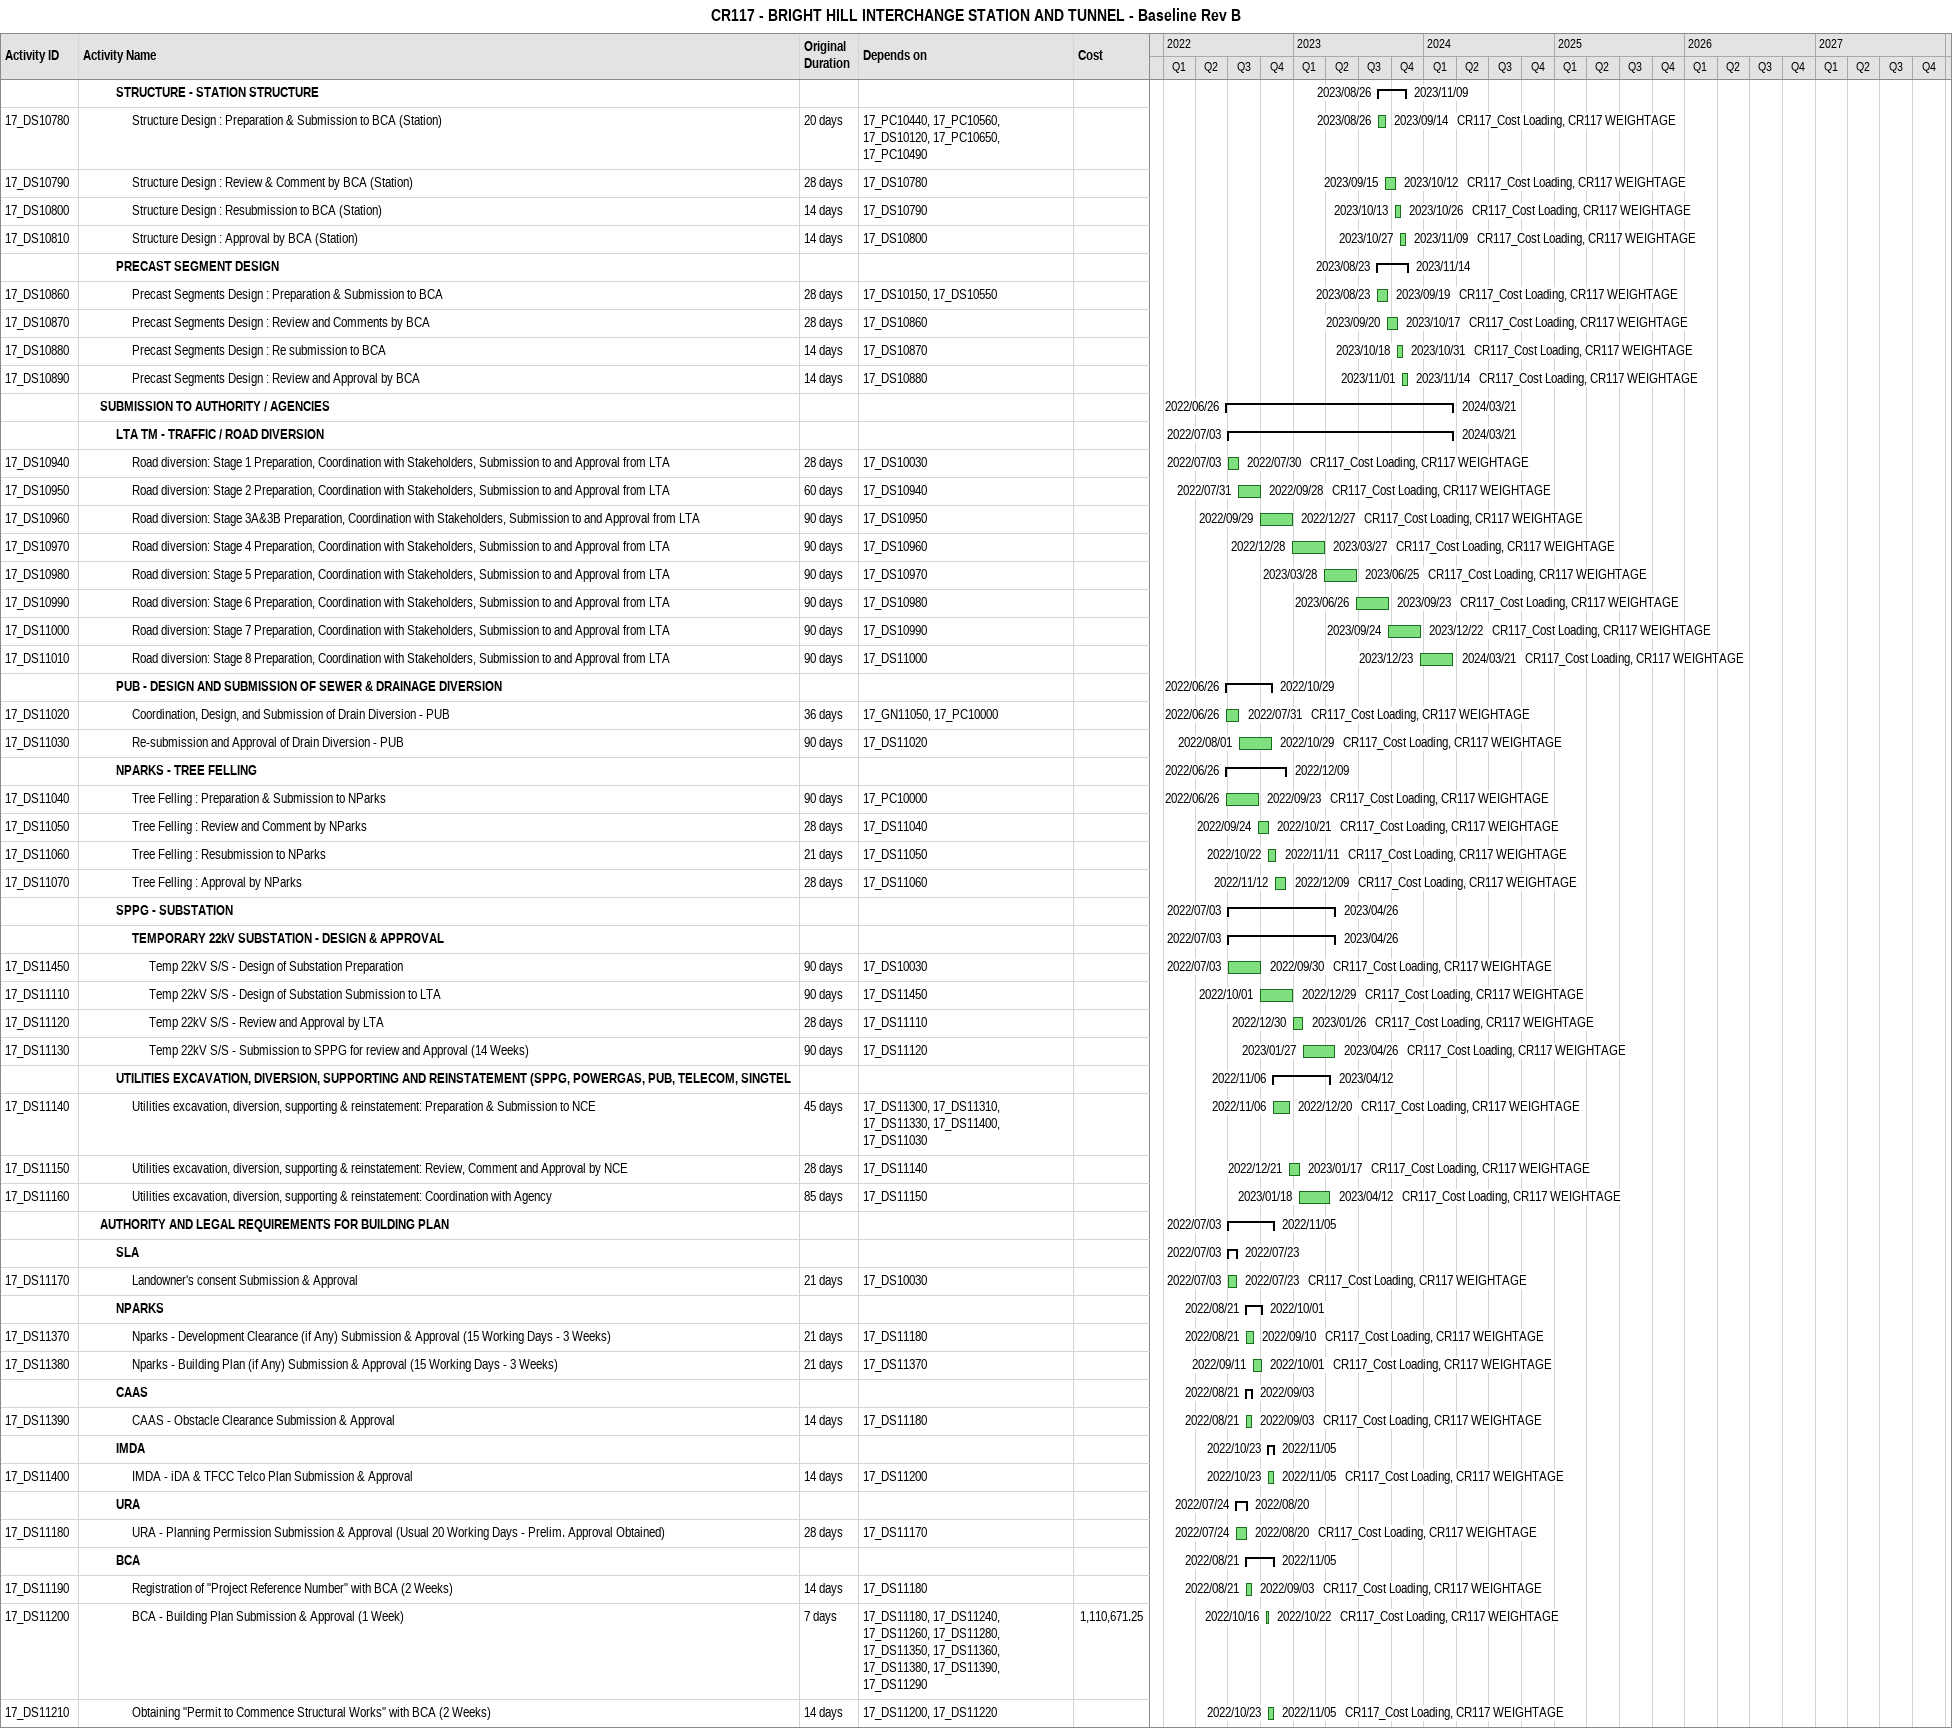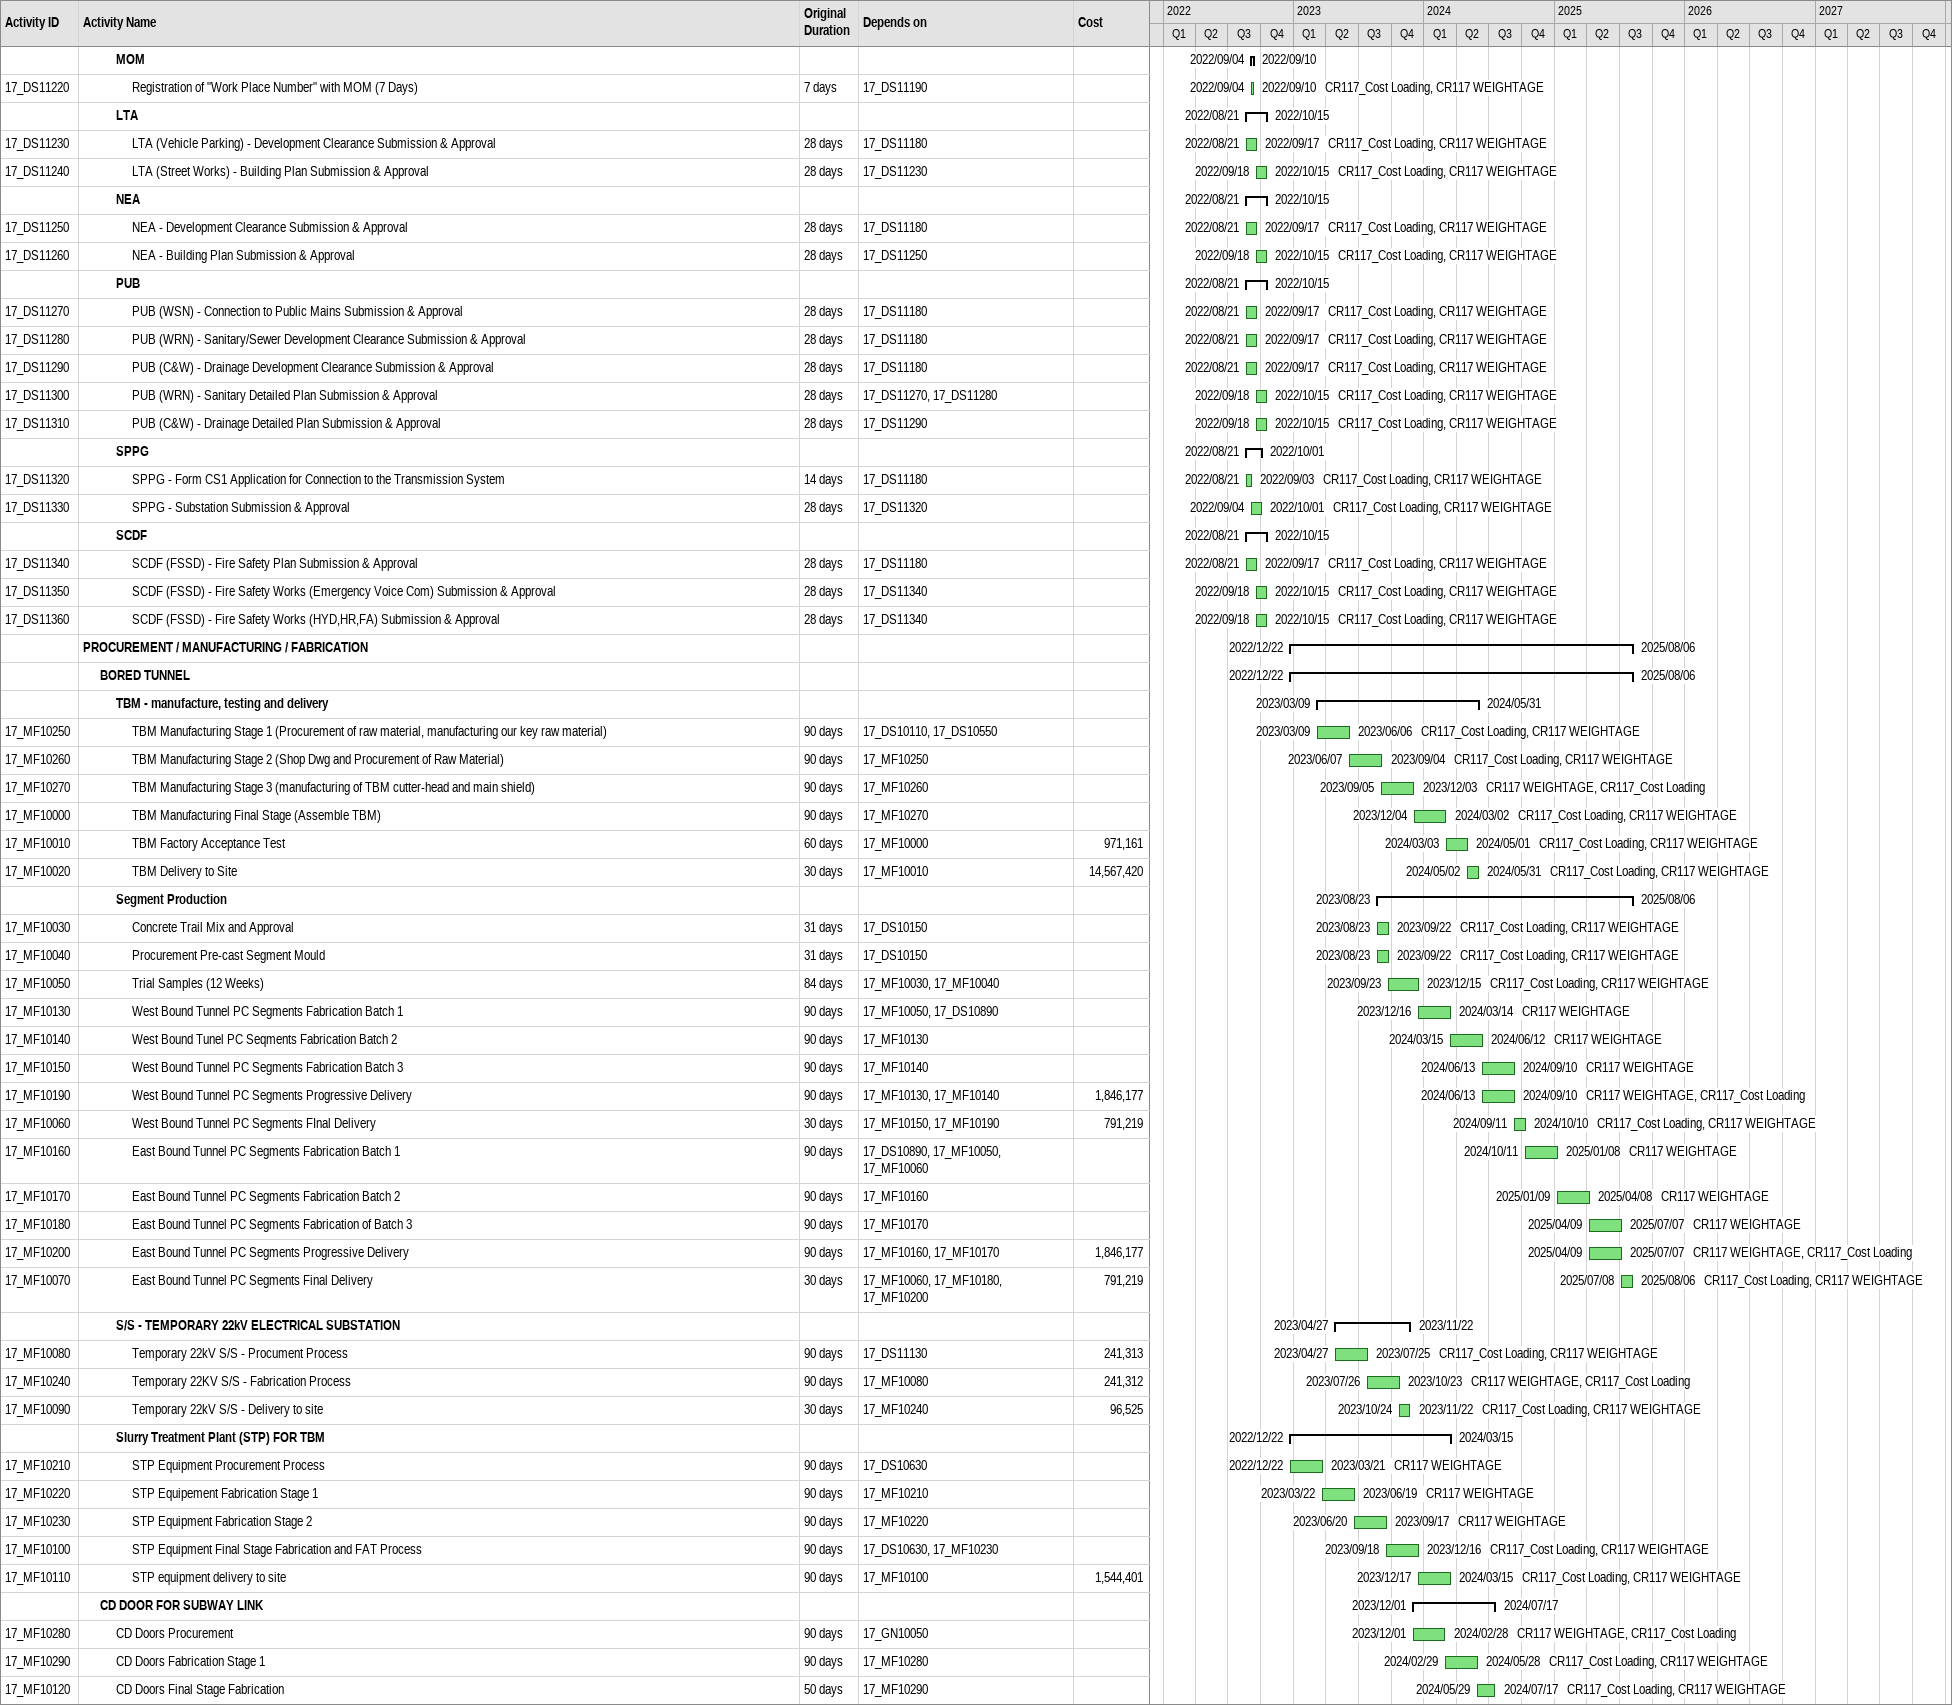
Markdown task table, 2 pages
CR117 - BRIGHT HILL INTERCHANGE STATION AND TUNNEL - Baseline Rev B

| ID | Level | Task | Original duration | Start | Finish | Predecessors | Resources | Cost |
|---|---|---|---|---|---|---|---|---|
|  | 3 | **STRUCTURE - STATION STRUCTURE** |  | 2023-08-26 | 2023-11-09 |  |  |  |
| 17_DS10780 | 4 | Structure Design : Preparation & Submission to BCA (Station) | 20d | 2023-08-26 | 2023-09-14 | 17_PC10440, 17_PC10560, 17_DS10120, 17_PC10650, 17_PC10490 | CR117_Cost Loading, CR117 WEIGHTAGE |  |
| 17_DS10790 | 4 | Structure Design : Review & Comment by BCA (Station) | 28d | 2023-09-15 | 2023-10-12 | 17_DS10780 | CR117_Cost Loading, CR117 WEIGHTAGE |  |
| 17_DS10800 | 4 | Structure Design : Resubmission to BCA (Station) | 14d | 2023-10-13 | 2023-10-26 | 17_DS10790 | CR117_Cost Loading, CR117 WEIGHTAGE |  |
| 17_DS10810 | 4 | Structure Design : Approval by BCA (Station) | 14d | 2023-10-27 | 2023-11-09 | 17_DS10800 | CR117_Cost Loading, CR117 WEIGHTAGE |  |
|  | 3 | **PRECAST SEGMENT DESIGN** |  | 2023-08-23 | 2023-11-14 |  |  |  |
| 17_DS10860 | 4 | Precast Segments Design : Preparation & Submission to BCA | 28d | 2023-08-23 | 2023-09-19 | 17_DS10150, 17_DS10550 | CR117_Cost Loading, CR117 WEIGHTAGE |  |
| 17_DS10870 | 4 | Precast Segments Design : Review and Comments by BCA | 28d | 2023-09-20 | 2023-10-17 | 17_DS10860 | CR117_Cost Loading, CR117 WEIGHTAGE |  |
| 17_DS10880 | 4 | Precast Segments Design : Re submission to BCA | 14d | 2023-10-18 | 2023-10-31 | 17_DS10870 | CR117_Cost Loading, CR117 WEIGHTAGE |  |
| 17_DS10890 | 4 | Precast Segments Design : Review and Approval by BCA | 14d | 2023-11-01 | 2023-11-14 | 17_DS10880 | CR117_Cost Loading, CR117 WEIGHTAGE |  |
|  | 2 | **SUBMISSION TO AUTHORITY / AGENCIES** |  | 2022-06-26 | 2024-03-21 |  |  |  |
|  | 3 | **LTA TM - TRAFFIC / ROAD DIVERSION** |  | 2022-07-03 | 2024-03-21 |  |  |  |
| 17_DS10940 | 4 | Road diversion: Stage 1 Preparation, Coordination with Stakeholders, Submission to and Approval from LTA | 28d | 2022-07-03 | 2022-07-30 | 17_DS10030 | CR117_Cost Loading, CR117 WEIGHTAGE |  |
| 17_DS10950 | 4 | Road diversion: Stage 2 Preparation, Coordination with Stakeholders, Submission to and Approval from LTA | 60d | 2022-07-31 | 2022-09-28 | 17_DS10940 | CR117_Cost Loading, CR117 WEIGHTAGE |  |
| 17_DS10960 | 4 | Road diversion: Stage 3A&3B Preparation, Coordination with Stakeholders, Submission to and Approval from LTA | 90d | 2022-09-29 | 2022-12-27 | 17_DS10950 | CR117_Cost Loading, CR117 WEIGHTAGE |  |
| 17_DS10970 | 4 | Road diversion: Stage 4 Preparation, Coordination with Stakeholders, Submission to and Approval from LTA | 90d | 2022-12-28 | 2023-03-27 | 17_DS10960 | CR117_Cost Loading, CR117 WEIGHTAGE |  |
| 17_DS10980 | 4 | Road diversion: Stage 5 Preparation, Coordination with Stakeholders, Submission to and Approval from LTA | 90d | 2023-03-28 | 2023-06-25 | 17_DS10970 | CR117_Cost Loading, CR117 WEIGHTAGE |  |
| 17_DS10990 | 4 | Road diversion: Stage 6 Preparation, Coordination with Stakeholders, Submission to and Approval from LTA | 90d | 2023-06-26 | 2023-09-23 | 17_DS10980 | CR117_Cost Loading, CR117 WEIGHTAGE |  |
| 17_DS11000 | 4 | Road diversion: Stage 7 Preparation, Coordination with Stakeholders, Submission to and Approval from LTA | 90d | 2023-09-24 | 2023-12-22 | 17_DS10990 | CR117_Cost Loading, CR117 WEIGHTAGE |  |
| 17_DS11010 | 4 | Road diversion: Stage 8 Preparation, Coordination with Stakeholders, Submission to and Approval from LTA | 90d | 2023-12-23 | 2024-03-21 | 17_DS11000 | CR117_Cost Loading, CR117 WEIGHTAGE |  |
|  | 3 | **PUB - DESIGN AND SUBMISSION OF SEWER & DRAINAGE DIVERSION** |  | 2022-06-26 | 2022-10-29 |  |  |  |
| 17_DS11020 | 4 | Coordination, Design, and Submission of Drain Diversion - PUB | 36d | 2022-06-26 | 2022-07-31 | 17_GN11050, 17_PC10000 | CR117_Cost Loading, CR117 WEIGHTAGE |  |
| 17_DS11030 | 4 | Re-submission and Approval of Drain Diversion - PUB | 90d | 2022-08-01 | 2022-10-29 | 17_DS11020 | CR117_Cost Loading, CR117 WEIGHTAGE |  |
|  | 3 | **NPARKS - TREE FELLING** |  | 2022-06-26 | 2022-12-09 |  |  |  |
| 17_DS11040 | 4 | Tree Felling : Preparation & Submission to NParks | 90d | 2022-06-26 | 2022-09-23 | 17_PC10000 | CR117_Cost Loading, CR117 WEIGHTAGE |  |
| 17_DS11050 | 4 | Tree Felling : Review and Comment by NParks | 28d | 2022-09-24 | 2022-10-21 | 17_DS11040 | CR117_Cost Loading, CR117 WEIGHTAGE |  |
| 17_DS11060 | 4 | Tree Felling : Resubmission to NParks | 21d | 2022-10-22 | 2022-11-11 | 17_DS11050 | CR117_Cost Loading, CR117 WEIGHTAGE |  |
| 17_DS11070 | 4 | Tree Felling : Approval by NParks | 28d | 2022-11-12 | 2022-12-09 | 17_DS11060 | CR117_Cost Loading, CR117 WEIGHTAGE |  |
|  | 3 | **SPPG - SUBSTATION** |  | 2022-07-03 | 2023-04-26 |  |  |  |
|  | 4 | **TEMPORARY 22kV SUBSTATION - DESIGN & APPROVAL** |  | 2022-07-03 | 2023-04-26 |  |  |  |
| 17_DS11450 | 5 | Temp 22kV S/S - Design of Substation Preparation | 90d | 2022-07-03 | 2022-09-30 | 17_DS10030 | CR117_Cost Loading, CR117 WEIGHTAGE |  |
| 17_DS11110 | 5 | Temp 22kV S/S - Design of Substation Submission to LTA | 90d | 2022-10-01 | 2022-12-29 | 17_DS11450 | CR117_Cost Loading, CR117 WEIGHTAGE |  |
| 17_DS11120 | 5 | Temp 22kV S/S - Review and Approval by LTA | 28d | 2022-12-30 | 2023-01-26 | 17_DS11110 | CR117_Cost Loading, CR117 WEIGHTAGE |  |
| 17_DS11130 | 5 | Temp 22kV S/S - Submission to SPPG for review and Approval (14 Weeks) | 90d | 2023-01-27 | 2023-04-26 | 17_DS11120 | CR117_Cost Loading, CR117 WEIGHTAGE |  |
|  | 3 | **UTILITIES EXCAVATION, DIVERSION, SUPPORTING AND REINSTATEMENT (SPPG, POWERGAS, PUB, TELECOM, SINGTEL** |  | 2022-11-06 | 2023-04-12 |  |  |  |
| 17_DS11140 | 4 | Utilities excavation, diversion, supporting & reinstatement: Preparation & Submission to NCE | 45d | 2022-11-06 | 2022-12-20 | 17_DS11300, 17_DS11310, 17_DS11330, 17_DS11400, 17_DS11030 | CR117_Cost Loading, CR117 WEIGHTAGE |  |
| 17_DS11150 | 4 | Utilities excavation, diversion, supporting & reinstatement: Review, Comment and Approval by NCE | 28d | 2022-12-21 | 2023-01-17 | 17_DS11140 | CR117_Cost Loading, CR117 WEIGHTAGE |  |
| 17_DS11160 | 4 | Utilities excavation, diversion, supporting & reinstatement: Coordination with Agency | 85d | 2023-01-18 | 2023-04-12 | 17_DS11150 | CR117_Cost Loading, CR117 WEIGHTAGE |  |
|  | 2 | **AUTHORITY AND LEGAL REQUIREMENTS FOR BUILDING PLAN** |  | 2022-07-03 | 2022-11-05 |  |  |  |
|  | 3 | **SLA** |  | 2022-07-03 | 2022-07-23 |  |  |  |
| 17_DS11170 | 4 | Landowner's consent Submission & Approval | 21d | 2022-07-03 | 2022-07-23 | 17_DS10030 | CR117_Cost Loading, CR117 WEIGHTAGE |  |
|  | 3 | **NPARKS** |  | 2022-08-21 | 2022-10-01 |  |  |  |
| 17_DS11370 | 4 | Nparks - Development Clearance (if Any) Submission & Approval (15 Working Days - 3 Weeks) | 21d | 2022-08-21 | 2022-09-10 | 17_DS11180 | CR117_Cost Loading, CR117 WEIGHTAGE |  |
| 17_DS11380 | 4 | Nparks - Building Plan (if Any) Submission & Approval (15 Working Days - 3 Weeks) | 21d | 2022-09-11 | 2022-10-01 | 17_DS11370 | CR117_Cost Loading, CR117 WEIGHTAGE |  |
|  | 3 | **CAAS** |  | 2022-08-21 | 2022-09-03 |  |  |  |
| 17_DS11390 | 4 | CAAS - Obstacle Clearance Submission & Approval | 14d | 2022-08-21 | 2022-09-03 | 17_DS11180 | CR117_Cost Loading, CR117 WEIGHTAGE |  |
|  | 3 | **IMDA** |  | 2022-10-23 | 2022-11-05 |  |  |  |
| 17_DS11400 | 4 | IMDA - iDA & TFCC Telco Plan Submission & Approval | 14d | 2022-10-23 | 2022-11-05 | 17_DS11200 | CR117_Cost Loading, CR117 WEIGHTAGE |  |
|  | 3 | **URA** |  | 2022-07-24 | 2022-08-20 |  |  |  |
| 17_DS11180 | 4 | URA - Planning Permission Submission & Approval (Usual 20 Working Days - Prelim. Approval Obtained) | 28d | 2022-07-24 | 2022-08-20 | 17_DS11170 | CR117_Cost Loading, CR117 WEIGHTAGE |  |
|  | 3 | **BCA** |  | 2022-08-21 | 2022-11-05 |  |  |  |
| 17_DS11190 | 4 | Registration of "Project Reference Number" with BCA (2 Weeks) | 14d | 2022-08-21 | 2022-09-03 | 17_DS11180 | CR117_Cost Loading, CR117 WEIGHTAGE |  |
| 17_DS11200 | 4 | BCA - Building Plan Submission & Approval (1 Week) | 7d | 2022-10-16 | 2022-10-22 | 17_DS11180, 17_DS11240, 17_DS11260, 17_DS11280, 17_DS11350, 17_DS11360, 17_DS11380, 17_DS11390, 17_DS11290 | CR117_Cost Loading, CR117 WEIGHTAGE | 1110671.25 |
| 17_DS11210 | 4 | Obtaining "Permit to Commence Structural Works" with BCA (2 Weeks) | 14d | 2022-10-23 | 2022-11-05 | 17_DS11200, 17_DS11220 | CR117_Cost Loading, CR117 WEIGHTAGE |  |
|  | 3 | **MOM** |  | 2022-09-04 | 2022-09-10 |  |  |  |
| 17_DS11220 | 4 | Registration of "Work Place Number" with MOM (7 Days) | 7d | 2022-09-04 | 2022-09-10 | 17_DS11190 | CR117_Cost Loading, CR117 WEIGHTAGE |  |
|  | 3 | **LTA** |  | 2022-08-21 | 2022-10-15 |  |  |  |
| 17_DS11230 | 4 | LTA (Vehicle Parking) - Development Clearance Submission & Approval | 28d | 2022-08-21 | 2022-09-17 | 17_DS11180 | CR117_Cost Loading, CR117 WEIGHTAGE |  |
| 17_DS11240 | 4 | LTA (Street Works) - Building Plan Submission & Approval | 28d | 2022-09-18 | 2022-10-15 | 17_DS11230 | CR117_Cost Loading, CR117 WEIGHTAGE |  |
|  | 3 | **NEA** |  | 2022-08-21 | 2022-10-15 |  |  |  |
| 17_DS11250 | 4 | NEA - Development Clearance Submission & Approval | 28d | 2022-08-21 | 2022-09-17 | 17_DS11180 | CR117_Cost Loading, CR117 WEIGHTAGE |  |
| 17_DS11260 | 4 | NEA - Building Plan Submission & Approval | 28d | 2022-09-18 | 2022-10-15 | 17_DS11250 | CR117_Cost Loading, CR117 WEIGHTAGE |  |
|  | 3 | **PUB** |  | 2022-08-21 | 2022-10-15 |  |  |  |
| 17_DS11270 | 4 | PUB (WSN) - Connection to Public Mains Submission & Approval | 28d | 2022-08-21 | 2022-09-17 | 17_DS11180 | CR117_Cost Loading, CR117 WEIGHTAGE |  |
| 17_DS11280 | 4 | PUB (WRN) - Sanitary/Sewer Development Clearance Submission & Approval | 28d | 2022-08-21 | 2022-09-17 | 17_DS11180 | CR117_Cost Loading, CR117 WEIGHTAGE |  |
| 17_DS11290 | 4 | PUB (C&W) - Drainage Development Clearance Submission & Approval | 28d | 2022-08-21 | 2022-09-17 | 17_DS11180 | CR117_Cost Loading, CR117 WEIGHTAGE |  |
| 17_DS11300 | 4 | PUB (WRN) - Sanitary Detailed Plan Submission & Approval | 28d | 2022-09-18 | 2022-10-15 | 17_DS11270, 17_DS11280 | CR117_Cost Loading, CR117 WEIGHTAGE |  |
| 17_DS11310 | 4 | PUB (C&W) - Drainage Detailed Plan Submission & Approval | 28d | 2022-09-18 | 2022-10-15 | 17_DS11290 | CR117_Cost Loading, CR117 WEIGHTAGE |  |
|  | 3 | **SPPG** |  | 2022-08-21 | 2022-10-01 |  |  |  |
| 17_DS11320 | 4 | SPPG - Form CS1 Application for Connection to the Transmission System | 14d | 2022-08-21 | 2022-09-03 | 17_DS11180 | CR117_Cost Loading, CR117 WEIGHTAGE |  |
| 17_DS11330 | 4 | SPPG - Substation Submission & Approval | 28d | 2022-09-04 | 2022-10-01 | 17_DS11320 | CR117_Cost Loading, CR117 WEIGHTAGE |  |
|  | 3 | **SCDF** |  | 2022-08-21 | 2022-10-15 |  |  |  |
| 17_DS11340 | 4 | SCDF (FSSD) - Fire Safety Plan Submission & Approval | 28d | 2022-08-21 | 2022-09-17 | 17_DS11180 | CR117_Cost Loading, CR117 WEIGHTAGE |  |
| 17_DS11350 | 4 | SCDF (FSSD) - Fire Safety Works (Emergency Voice Com) Submission & Approval | 28d | 2022-09-18 | 2022-10-15 | 17_DS11340 | CR117_Cost Loading, CR117 WEIGHTAGE |  |
| 17_DS11360 | 4 | SCDF (FSSD) - Fire Safety Works (HYD,HR,FA) Submission & Approval | 28d | 2022-09-18 | 2022-10-15 | 17_DS11340 | CR117_Cost Loading, CR117 WEIGHTAGE |  |
|  | 1 | **PROCUREMENT / MANUFACTURING / FABRICATION** |  | 2022-12-22 | 2025-08-06 |  |  |  |
|  | 2 | **BORED TUNNEL** |  | 2022-12-22 | 2025-08-06 |  |  |  |
|  | 3 | **TBM - manufacture, testing and delivery** |  | 2023-03-09 | 2024-05-31 |  |  |  |
| 17_MF10250 | 4 | TBM Manufacturing Stage 1 (Procurement of raw material, manufacturing our key raw material) | 90d | 2023-03-09 | 2023-06-06 | 17_DS10110, 17_DS10550 | CR117_Cost Loading, CR117 WEIGHTAGE |  |
| 17_MF10260 | 4 | TBM Manufacturing Stage 2 (Shop Dwg and Procurement of Raw Material) | 90d | 2023-06-07 | 2023-09-04 | 17_MF10250 | CR117_Cost Loading, CR117 WEIGHTAGE |  |
| 17_MF10270 | 4 | TBM Manufacturing Stage 3 (manufacturing of TBM cutter-head and main shield) | 90d | 2023-09-05 | 2023-12-03 | 17_MF10260 | CR117 WEIGHTAGE, CR117_Cost Loading |  |
| 17_MF10000 | 4 | TBM Manufacturing Final Stage (Assemble TBM) | 90d | 2023-12-04 | 2024-03-02 | 17_MF10270 | CR117_Cost Loading, CR117 WEIGHTAGE |  |
| 17_MF10010 | 4 | TBM Factory Acceptance Test | 60d | 2024-03-03 | 2024-05-01 | 17_MF10000 | CR117_Cost Loading, CR117 WEIGHTAGE | 971161 |
| 17_MF10020 | 4 | TBM Delivery to Site | 30d | 2024-05-02 | 2024-05-31 | 17_MF10010 | CR117_Cost Loading, CR117 WEIGHTAGE | 14567420 |
|  | 3 | **Segment Production** |  | 2023-08-23 | 2025-08-06 |  |  |  |
| 17_MF10030 | 4 | Concrete Trail Mix and Approval | 31d | 2023-08-23 | 2023-09-22 | 17_DS10150 | CR117_Cost Loading, CR117 WEIGHTAGE |  |
| 17_MF10040 | 4 | Procurement Pre-cast Segment Mould | 31d | 2023-08-23 | 2023-09-22 | 17_DS10150 | CR117_Cost Loading, CR117 WEIGHTAGE |  |
| 17_MF10050 | 4 | Trial Samples (12 Weeks) | 84d | 2023-09-23 | 2023-12-15 | 17_MF10030, 17_MF10040 | CR117_Cost Loading, CR117 WEIGHTAGE |  |
| 17_MF10130 | 4 | West Bound Tunnel PC Segments Fabrication Batch 1 | 90d | 2023-12-16 | 2024-03-14 | 17_MF10050, 17_DS10890 | CR117 WEIGHTAGE |  |
| 17_MF10140 | 4 | West Bound Tunel PC Seqments Fabrication Batch 2 | 90d | 2024-03-15 | 2024-06-12 | 17_MF10130 | CR117 WEIGHTAGE |  |
| 17_MF10150 | 4 | West Bound Tunnel PC Segments Fabrication Batch 3 | 90d | 2024-06-13 | 2024-09-10 | 17_MF10140 | CR117 WEIGHTAGE |  |
| 17_MF10190 | 4 | West Bound Tunnel PC Segments Progressive Delivery | 90d | 2024-06-13 | 2024-09-10 | 17_MF10130, 17_MF10140 | CR117 WEIGHTAGE, CR117_Cost Loading | 1846177 |
| 17_MF10060 | 4 | West Bound Tunnel PC Segments FInal Delivery | 30d | 2024-09-11 | 2024-10-10 | 17_MF10150, 17_MF10190 | CR117_Cost Loading, CR117 WEIGHTAGE | 791219 |
| 17_MF10160 | 4 | East Bound Tunnel PC Segments Fabrication Batch 1 | 90d | 2024-10-11 | 2025-01-08 | 17_DS10890, 17_MF10050, 17_MF10060 | CR117 WEIGHTAGE |  |
| 17_MF10170 | 4 | East Bound Tunnel PC Segments Fabrication Batch 2 | 90d | 2025-01-09 | 2025-04-08 | 17_MF10160 | CR117 WEIGHTAGE |  |
| 17_MF10180 | 4 | East Bound Tunnel PC Segments Fabrication of Batch 3 | 90d | 2025-04-09 | 2025-07-07 | 17_MF10170 | CR117 WEIGHTAGE |  |
| 17_MF10200 | 4 | East Bound Tunnel PC Segments Progressive Delivery | 90d | 2025-04-09 | 2025-07-07 | 17_MF10160, 17_MF10170 | CR117 WEIGHTAGE, CR117_Cost Loading | 1846177 |
| 17_MF10070 | 4 | East Bound Tunnel PC Segments Final Delivery | 30d | 2025-07-08 | 2025-08-06 | 17_MF10060, 17_MF10180, 17_MF10200 | CR117_Cost Loading, CR117 WEIGHTAGE | 791219 |
|  | 3 | **S/S - TEMPORARY 22kV ELECTRICAL SUBSTATION** |  | 2023-04-27 | 2023-11-22 |  |  |  |
| 17_MF10080 | 4 | Temporary 22kV S/S - Procument Process | 90d | 2023-04-27 | 2023-07-25 | 17_DS11130 | CR117_Cost Loading, CR117 WEIGHTAGE | 241313 |
| 17_MF10240 | 4 | Temporary 22KV S/S - Fabrication Process | 90d | 2023-07-26 | 2023-10-23 | 17_MF10080 | CR117 WEIGHTAGE, CR117_Cost Loading | 241312 |
| 17_MF10090 | 4 | Temporary 22kV S/S - Delivery to site | 30d | 2023-10-24 | 2023-11-22 | 17_MF10240 | CR117_Cost Loading, CR117 WEIGHTAGE | 96525 |
|  | 3 | **Slurry Treatment Plant (STP) FOR TBM** |  | 2022-12-22 | 2024-03-15 |  |  |  |
| 17_MF10210 | 4 | STP Equipment Procurement Process | 90d | 2022-12-22 | 2023-03-21 | 17_DS10630 | CR117 WEIGHTAGE |  |
| 17_MF10220 | 4 | STP Equipement Fabrication Stage 1 | 90d | 2023-03-22 | 2023-06-19 | 17_MF10210 | CR117 WEIGHTAGE |  |
| 17_MF10230 | 4 | STP Equipment Fabrication Stage 2 | 90d | 2023-06-20 | 2023-09-17 | 17_MF10220 | CR117 WEIGHTAGE |  |
| 17_MF10100 | 4 | STP Equipment Final Stage Fabrication and FAT Process | 90d | 2023-09-18 | 2023-12-16 | 17_DS10630, 17_MF10230 | CR117_Cost Loading, CR117 WEIGHTAGE |  |
| 17_MF10110 | 4 | STP equipment delivery to site | 90d | 2023-12-17 | 2024-03-15 | 17_MF10100 | CR117_Cost Loading, CR117 WEIGHTAGE | 1544401 |
|  | 2 | **CD DOOR FOR SUBWAY LINK** |  | 2023-12-01 | 2024-07-17 |  |  |  |
| 17_MF10280 | 3 | CD Doors Procurement | 90d | 2023-12-01 | 2024-02-28 | 17_GN10050 | CR117 WEIGHTAGE, CR117_Cost Loading |  |
| 17_MF10290 | 3 | CD Doors Fabrication Stage 1 | 90d | 2024-02-29 | 2024-05-28 | 17_MF10280 | CR117_Cost Loading, CR117 WEIGHTAGE |  |
| 17_MF10120 | 3 | CD Doors Final Stage Fabrication | 50d | 2024-05-29 | 2024-07-17 | 17_MF10290 | CR117_Cost Loading, CR117 WEIGHTAGE |  |
